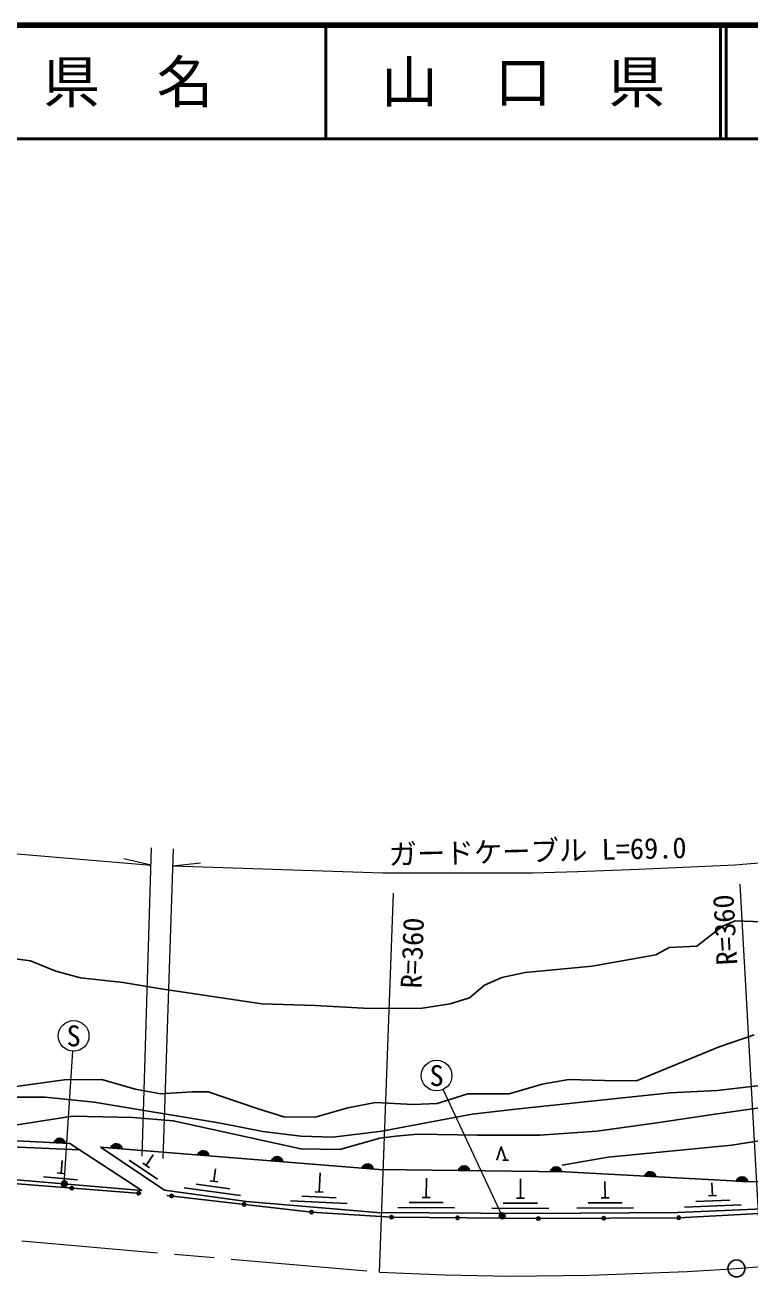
# Model space of a CAD drawing. Units: millimetres at full size, sheet at 1:1000; details may follow other scales. Extents: x 40000 to 680000, y 20000 to 380000.
# Drawn here: x 306534 to 370343, y 269827 to 380000 of the extents above; entities that cross this region are included whole.
import ezdxf
from ezdxf.enums import TextEntityAlignment as Align

# ---------------------------------------------------------------- set-up
doc = ezdxf.new("R2010")
doc.units = ezdxf.units.MM
doc.header["$LTSCALE"] = 1000
doc.linetypes.add('CHAIN', pattern=[18.5, 12, -1.5, 3.5, -1.5])
for name, color, linetype, lineweight in [('M-BGD', 7, 'Continuous', 25), ('M-BGD-HTXT', 7, 'Continuous', 13), ('M-BMK', 2, 'CHAIN', 13), ('M-BMK-SRVR', 3, 'Continuous', 25), ('M-STR-HTXT', 7, 'Continuous', 13), ('M-STR-STRC', 7, 'Continuous', 25), ('M-TTL', 2, 'Continuous', 140), ('M-TTL-LINE', 7, 'Continuous', 50)]:
    doc.layers.add(name, color=color, linetype=linetype, lineweight=lineweight)
doc.layers.add('M-TTL-TXT', color=7, linetype='Continuous')
doc.styles.add('ＭＳ ゴシック', font='')
doc.styles.get('ＭＳ ゴシック').set_extended_font_data('MS Gothic')

msp = doc.modelspace()

# ---------------------------------------------------------------- hatches: boundary and pattern name
at = {"layer": 'M-BGD'}
for points in [[(309092, 281653, -0.82183), (310082, 281605)], [(314083, 281186, -0.82183), (315071, 281107)], [(321739, 280573, -0.82183), (322727, 280494)], [(328240, 280053, -0.82183), (329228, 279974)], [(336203, 279415, -0.82183), (337191, 279336)], [(344677, 279209, -0.82183), (345668, 279196)], [(352777, 279107, -0.82183), (353768, 279095)], [(361075, 278706, -0.82183), (362064, 278652)], [(369152, 278262, -0.82183), (370141, 278208)]]:
    msp.add_hatch(color=256, dxfattribs=at).paths.add_polyline_path(points)
at = {"layer": 'M-STR-STRC'}
for points in [[(310213, 278139, -1), (309773, 277900, -1)], [(348756, 275326, -1), (348317, 275087, -1)]]:
    msp.add_hatch(color=256, dxfattribs=at).paths.add_polyline_path(points)

# ---------------------------------------------------------------- linework, layer by layer
at = {"layer": 'M-BGD'}
for p, q in [((309092, 281653), (310082, 281605)), ((314083, 281186), (315071, 281107)), ((309706, 278947), (309801, 280068)), ((315701, 280098), (318190, 278422)), ((317197, 279633), (317825, 280566)), ((321739, 280573), (322727, 280494)), ((328240, 280053), (329228, 279974)), ((348590, 280100), (349091, 280100)), ((309358, 278976), (310055, 278917)), ((316907, 279829), (317487, 279438)), ((323144, 278231), (323296, 279346)), ((332433, 277307), (332516, 278979)), ((336203, 279415), (337191, 279336)), ((344677, 279209), (345668, 279196)), ((352777, 279107), (353768, 279095)), ((308174, 278625), (311163, 278372)), ((320545, 277677), (325499, 277002)), ((321597, 277988), (324569, 277582)), ((322797, 278278), (323491, 278184)), ((341849, 276829), (341861, 278513)), ((350134, 276769), (350146, 278458)), ((357586, 276801), (357577, 278226)), ((361075, 278706), (362064, 278652)), ((367046, 276975), (366997, 278099)), ((369152, 278262), (370141, 278208)), ((330912, 276932), (333909, 276783)), ((332083, 277324), (332782, 277289)), ((341499, 276832), (342199, 276827)), ((349784, 276772), (350483, 276766)), ((357236, 276799), (357936, 276803)), ((365567, 276460), (368564, 276590)), ((366696, 276959), (367396, 276990)), ((329891, 276532), (334885, 276284)), ((339342, 275947), (344342, 275911)), ((340346, 276390), (343345, 276368)), ((347627, 275887), (352627, 275851)), ((348630, 276330), (351630, 276308)), ((355092, 275885), (360091, 275916)), ((356089, 276342), (359089, 276360)), ((364588, 275967), (369583, 276184))]:
    msp.add_line(p, q, dxfattribs=at)
for points in [[(70500, 300913), (92818, 298519), (120639, 296409), (141491, 295756), (195490, 290436), (221908, 288120), (239986, 286817), (253412, 285085), (270085, 283584), (277290, 283216), (282754, 282516), (297888, 281616), (311336, 281029)], [(70562, 301462), (92423, 298823), (116619, 297026), (134522, 296588), (140996, 296355), (220636, 288567), (236779, 287783), (251405, 285652), (260386, 285016), (269448, 284084), (278927, 283982), (282925, 283649), (288755, 282650), (310487, 281585), (316825, 277440)], [(371423, 301078), (369047, 301171), (367936, 300708), (365653, 298951), (363224, 298827), (362044, 298174), (356466, 297179), (350544, 296606), (348507, 296175), (346965, 295496), (345669, 294386), (343941, 293862), (341318, 293461), (336338, 293492), (332080, 293708), (327390, 293862), (323040, 294510), (318505, 295188), (315173, 295743), (311424, 296148), (309233, 296734), (307012, 297659), (305006, 297905)], [(313170, 281260), (337683, 279296), (354075, 279091), (370444, 278191), (379836, 278656), (387769, 280277), (389087, 281835), (392729, 282449), (401895, 286866), (402346, 287439), (400054, 301198)], [(70418, 300190), (175508, 290563), (193305, 288686), (216273, 286621), (234174, 284822), (252879, 283154), (269884, 281420), (316825, 277440)], [(130010, 294319), (162098, 291514), (178274, 289777), (245427, 283544), (270398, 281043), (283678, 279754), (316767, 277176)], [(304481, 285649), (308308, 285644), (312628, 285212), (323732, 283353), (327451, 282619), (330814, 282218), (333622, 282126), (337941, 282650), (345893, 284152), (349715, 284593), (363327, 286025), (367442, 286227), (387682, 288571), (398620, 290855), (401433, 292091), (401571, 292091)], [(305514, 286570), (309978, 287162), (313287, 287194), (316241, 286347), (318488, 285941), (321235, 286128), (322640, 286128), (326979, 284662), (329320, 283913), (332068, 283882), (334949, 284724), (337384, 285192), (340693, 285005), (342816, 285099), (345501, 285941), (349153, 285941), (352039, 286787), (354412, 287192), (357533, 287130), (360343, 287099), (367631, 290090), (370707, 291123)], [(304515, 283020), (310708, 283965), (316034, 283852), (319582, 283575), (330805, 281091), (334237, 281046), (337755, 282033), (339160, 282219), (341103, 282404), (346317, 282312), (351840, 282312), (356869, 282651), (362135, 283391), (366856, 284100), (376947, 285534), (381388, 285981), (384226, 286290), (390212, 286351), (394575, 286660), (398894, 287369), (401887, 289035)], [(313170, 281260), (318815, 277458), (326018, 276477), (337511, 275511), (351199, 275411), (363989, 275491), (371519, 275818), (385111, 276636), (389490, 277168), (390922, 279949), (401781, 285850), (402346, 287439)], [(353800, 279669), (357851, 280364), (368737, 281427), (383141, 283718), (393904, 284781), (402121, 287152)], [(348065, 280100), (348453, 281288), (348841, 280100)], [(319024, 277004), (331751, 275531), (338790, 275081), (352048, 274959), (364072, 275044), (380891, 275944), (387643, 276516)]]:
    msp.add_lwpolyline(points, dxfattribs=at)
for centre in [(310654, 277652), (316526, 277194), (319437, 276956), (325825, 276217), (331751, 275531), (338790, 275081), (344605, 275028), (351714, 274962), (357467, 274997), (364072, 275044)]:
    msp.add_circle(centre, 150, dxfattribs=at)
for centre, start, end in [((309582, 281531), 8.36434, 166.02253), ((314569, 281049), 6.59182, 164.25001), ((322225, 280436), 6.59182, 164.25001), ((328726, 279916), 6.59182, 164.25001), ((336689, 279278), 6.59182, 164.25001), ((345171, 279105), 10.45304, 168.11123), ((353271, 279003), 10.45304, 168.11123), ((361564, 278581), 8.02449, 165.68268), ((369641, 278137), 8.02449, 165.68268)]:
    msp.add_arc(centre, 505, start, end, dxfattribs=at)
at = {"layer": 'M-BGD-HTXT'}
for p, q in [((309993, 278019), (310729, 289697)), ((348536, 275207), (343335, 286325))]:
    msp.add_line(p, q, dxfattribs=at)
for centre in [(310814, 291044), (342763, 287548)]:
    msp.add_circle(centre, 1350, dxfattribs=at)
at = {"layer": 'M-BMK'}
msp.add_lwpolyline([(269380, 276192), (337747, 270262), (343512, 270015), (349208, 269911), (356251, 269995), (364808, 270295), (369154, 270577), (371368, 270733), (389076, 271725), (398931, 272468), (406573, 273195), (415110, 273957), (469350, 279070), (487869, 280571), (495242, 281099), (499816, 281478), (503445, 281684), (508036, 281860), (511767, 281875), (520203, 281963), (526773, 281772), (533618, 281285), (569133, 278459)], dxfattribs=at)
at = {"layer": 'M-BMK-SRVR'}
msp.add_circle((369154, 270577), 750, dxfattribs=at)
at = {"layer": 'M-STR-HTXT'}
for p, q in [((132322, 321636), (317625, 306068)), ((316846, 280467), (317671, 307585)), ((318699, 280240), (319596, 307497)), ((317625, 306073), (315230, 306609)), ((319547, 306005), (321988, 306265)), ((371368, 270733), (369468, 304389)), ((337747, 270262), (338967, 303607))]:
    msp.add_line(p, q, dxfattribs=at)
msp.add_lwpolyline([(319547, 306005), (338032, 305383), (345711, 305379), (351206, 305396), (355189, 305512), (360523, 305703), (369034, 306100), (385200, 307474)], dxfattribs=at)
at = {"layer": 'M-STR-STRC'}
for centre in [(309993, 278019), (348536, 275207)]:
    msp.add_circle(centre, 250, dxfattribs=at)
at = {"layer": 'M-TTL'}
msp.add_line((680000, 380000), (40000, 380000), dxfattribs=at)
at = {"layer": 'M-TTL-LINE'}
for p, q in [((333000, 380000), (333000, 370000)), ((367750, 380000), (367750, 370000)), ((368250, 380000), (368250, 370000)), ((40000, 370000), (680000, 370000))]:
    msp.add_line(p, q, dxfattribs=at)

# ---------------------------------------------------------------- texts
at = {"layer": 'M-BGD-HTXT', "style": 'ＭＳ ゴシック'}
for p in [(310814, 291044), (342763, 287548)]:
    msp.add_text('S', height=1833, dxfattribs=at).set_placement(p, align=Align.MIDDLE_CENTER)
at = {"layer": 'M-STR-HTXT', "style": 'ＭＳ ゴシック'}
for s, rotation, p in [('ガードケーブル L=69.0', 1.325, (351681, 305850)), ('R=360', 93.231, (369610, 300454)), ('R=360', 87.905, (342087, 298286))]:
    msp.add_text(s, height=1833, rotation=rotation, dxfattribs=at).set_placement(p, align=Align.BOTTOM_CENTER)
at = {"layer": 'M-TTL-TXT', "style": 'ＭＳ ゴシック'}
for s, p in [('県\u3000名', (315625, 375000)), ('山\u3000口\u3000県', (350375, 375000))]:
    msp.add_text(s, height=3666, dxfattribs=at).set_placement(p, align=Align.MIDDLE_CENTER)

doc.saveas('drawing.dxf')
